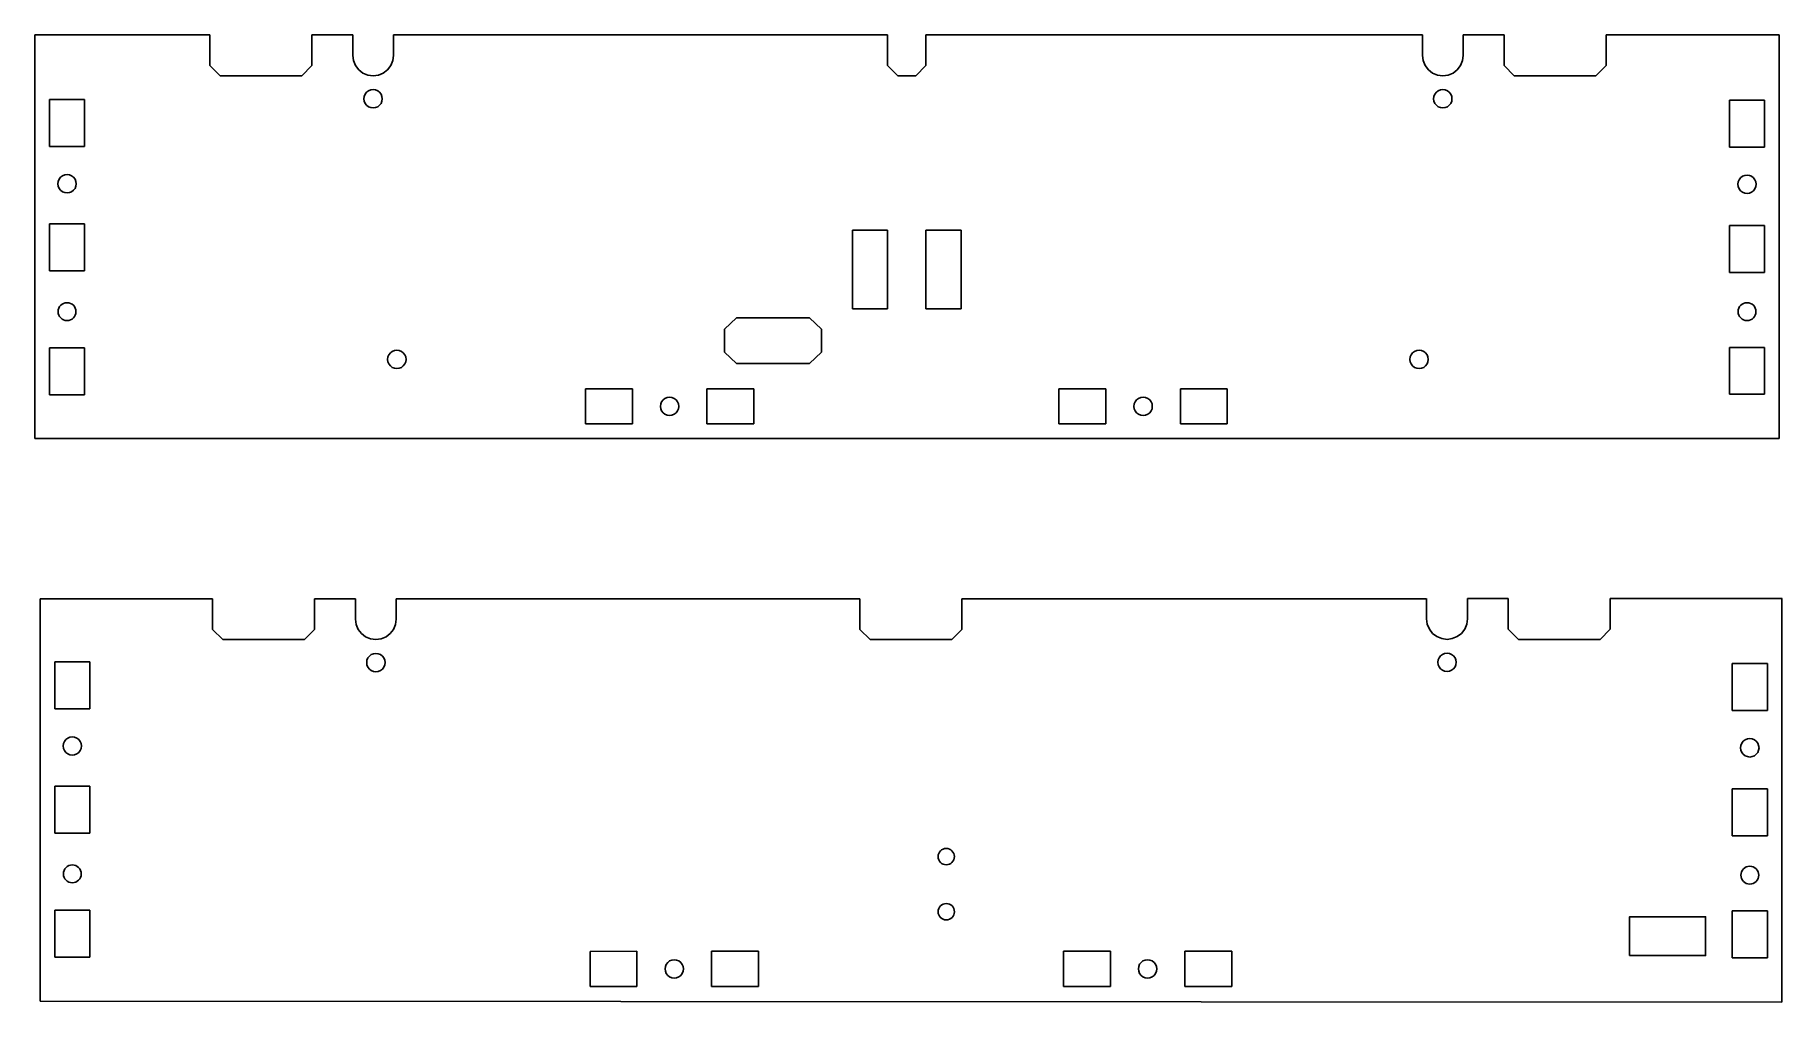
# Model space of a CAD drawing. Header units: inches. Extents: x 11 to 354, y 2 to 191.
import ezdxf

# ---------------------------------------------------------------- set-up
doc = ezdxf.new("R2010")
doc.units = ezdxf.units.IN
doc.header["$MEASUREMENT"] = 0

msp = doc.modelspace()

# ---------------------------------------------------------------- linework, layer by layer
for p, q in [((11.16, 191.23), (45.46, 191.23)), ((11.16, 191.23), (11.16, 112.17)), ((45.46, 185.23), (45.46, 191.23)), ((65.46, 191.23), (73.46, 191.23)), ((65.46, 185.23), (65.46, 191.23)), ((73.46, 187.23), (73.46, 191.23)), ((81.46, 191.23), (178.33, 191.23)), ((81.46, 187.23), (81.46, 191.23)), ((178.33, 191.23), (178.33, 185.23)), ((185.83, 191.23), (185.83, 185.23)), ((185.83, 191.23), (283.17, 191.23)), ((283.17, 187.23), (283.17, 191.23)), ((291.17, 187.23), (291.17, 191.23)), ((291.17, 191.23), (299.17, 191.23)), ((299.17, 191.23), (299.17, 185.23)), ((319.17, 191.23), (319.17, 185.23)), ((319.17, 191.23), (353.11, 191.23)), ((353.11, 112.17), (353.11, 191.23)), ((45.46, 185.23), (47.46, 183.23)), ((65.46, 185.23), (63.46, 183.23)), ((73.46, 187.23), (73.6, 186.2)), ((73.6, 186.2), (74, 185.23)), ((74, 185.23), (74.63, 184.4)), ((80.29, 184.4), (80.92, 185.23)), ((80.92, 185.23), (81.32, 186.2)), ((81.32, 186.2), (81.46, 187.23)), ((178.33, 185.23), (180.33, 183.23)), ((185.83, 185.23), (183.83, 183.23)), ((283.17, 187.23), (283.31, 186.2)), ((283.31, 186.2), (283.71, 185.23)), ((283.71, 185.23), (284.34, 184.4)), ((290, 184.4), (290.63, 185.23)), ((290.63, 185.23), (291.03, 186.2)), ((291.03, 186.2), (291.17, 187.23)), ((299.17, 185.23), (301.17, 183.23)), ((319.17, 185.23), (317.17, 183.23)), ((63.46, 183.23), (47.46, 183.23)), ((74.63, 184.4), (75.46, 183.77)), ((75.46, 183.77), (76.42, 183.37)), ((76.42, 183.37), (77.46, 183.23)), ((77.46, 183.23), (78.49, 183.37)), ((78.49, 183.37), (79.46, 183.77)), ((79.46, 183.77), (80.29, 184.4)), ((183.83, 183.23), (180.33, 183.23)), ((284.34, 184.4), (285.17, 183.77)), ((285.17, 183.77), (286.13, 183.37)), ((286.13, 183.37), (287.17, 183.23)), ((287.17, 183.23), (288.21, 183.37)), ((288.21, 183.37), (289.17, 183.77)), ((289.17, 183.77), (290, 184.4)), ((317.17, 183.23), (301.17, 183.23)), ((14.01, 178.58), (20.91, 178.58)), ((14.01, 169.38), (14.01, 178.58)), ((20.91, 178.58), (20.91, 169.38)), ((75.72, 179.2), (75.66, 178.73)), ((75.66, 178.73), (75.72, 178.27)), ((75.9, 179.63), (75.72, 179.2)), ((75.72, 178.27), (75.9, 177.83)), ((76.19, 180.01), (75.9, 179.63)), ((76.56, 180.29), (76.19, 180.01)), ((76.99, 180.47), (76.56, 180.29)), ((77.46, 180.53), (76.99, 180.47)), ((77.93, 180.47), (77.46, 180.53)), ((78.36, 180.29), (77.93, 180.47)), ((78.73, 180.01), (78.36, 180.29)), ((79.02, 179.63), (78.73, 180.01)), ((79.2, 179.2), (79.02, 179.63)), ((79.02, 177.83), (79.2, 178.27)), ((79.26, 178.73), (79.2, 179.2)), ((79.2, 178.27), (79.26, 178.73)), ((285.43, 179.2), (285.37, 178.73)), ((285.37, 178.73), (285.43, 178.27)), ((285.61, 179.63), (285.43, 179.2)), ((285.43, 178.27), (285.61, 177.83)), ((285.9, 180.01), (285.61, 179.63)), ((286.27, 180.29), (285.9, 180.01)), ((286.7, 180.47), (286.27, 180.29)), ((287.17, 180.53), (286.7, 180.47)), ((287.64, 180.47), (287.17, 180.53)), ((288.07, 180.29), (287.64, 180.47)), ((288.44, 180.01), (288.07, 180.29)), ((288.73, 179.63), (288.44, 180.01)), ((288.91, 179.2), (288.73, 179.63)), ((288.73, 177.83), (288.91, 178.27)), ((288.97, 178.73), (288.91, 179.2)), ((288.91, 178.27), (288.97, 178.73)), ((343.36, 169.28), (343.36, 178.48)), ((343.36, 178.48), (350.26, 178.48)), ((350.26, 178.48), (350.26, 169.28)), ((75.9, 177.83), (76.19, 177.46)), ((76.19, 177.46), (76.56, 177.17)), ((76.56, 177.17), (76.99, 176.99)), ((76.99, 176.99), (77.46, 176.93)), ((77.46, 176.93), (77.93, 176.99)), ((77.93, 176.99), (78.36, 177.17)), ((78.36, 177.17), (78.73, 177.46)), ((78.73, 177.46), (79.02, 177.83)), ((285.61, 177.83), (285.9, 177.46)), ((285.9, 177.46), (286.27, 177.17)), ((286.27, 177.17), (286.7, 176.99)), ((286.7, 176.99), (287.17, 176.93)), ((287.17, 176.93), (287.64, 176.99)), ((287.64, 176.99), (288.07, 177.17)), ((288.07, 177.17), (288.44, 177.46)), ((288.44, 177.46), (288.73, 177.83)), ((20.91, 169.38), (14.01, 169.38)), ((350.26, 169.28), (343.36, 169.28)), ((15.66, 162.08), (15.72, 162.55)), ((15.72, 161.62), (15.66, 162.08)), ((15.72, 162.55), (15.9, 162.98)), ((15.9, 161.18), (15.72, 161.62)), ((15.9, 162.98), (16.19, 163.36)), ((16.19, 160.81), (15.9, 161.18)), ((16.19, 163.36), (16.56, 163.64)), ((16.56, 163.64), (17, 163.82)), ((17, 163.82), (17.46, 163.89)), ((17.46, 163.89), (17.93, 163.82)), ((17.93, 163.82), (18.36, 163.64)), ((18.36, 163.64), (18.74, 163.36)), ((18.74, 163.36), (19.02, 162.98)), ((19.02, 161.18), (18.74, 160.81)), ((19.02, 162.98), (19.2, 162.55)), ((19.2, 161.62), (19.02, 161.18)), ((19.2, 162.55), (19.27, 162.08)), ((19.27, 162.08), (19.2, 161.62)), ((345.01, 161.98), (345.07, 162.45)), ((345.07, 161.52), (345.01, 161.98)), ((345.07, 162.45), (345.25, 162.88)), ((345.25, 161.08), (345.07, 161.52)), ((345.25, 162.88), (345.54, 163.26)), ((345.54, 160.71), (345.25, 161.08)), ((345.54, 163.26), (345.91, 163.54)), ((345.91, 163.54), (346.35, 163.72)), ((346.35, 163.72), (346.81, 163.79)), ((346.81, 163.79), (347.28, 163.72)), ((347.28, 163.72), (347.71, 163.54)), ((347.71, 163.54), (348.09, 163.26)), ((348.09, 163.26), (348.37, 162.88)), ((348.37, 161.08), (348.09, 160.71)), ((348.37, 162.88), (348.55, 162.45)), ((348.55, 161.52), (348.37, 161.08)), ((348.55, 162.45), (348.62, 161.98)), ((348.62, 161.98), (348.55, 161.52)), ((16.56, 160.52), (16.19, 160.81)), ((17, 160.34), (16.56, 160.52)), ((17.46, 160.28), (17, 160.34)), ((17.93, 160.34), (17.46, 160.28)), ((18.36, 160.52), (17.93, 160.34)), ((18.74, 160.81), (18.36, 160.52)), ((345.91, 160.42), (345.54, 160.71)), ((346.35, 160.24), (345.91, 160.42)), ((346.81, 160.18), (346.35, 160.24)), ((347.28, 160.24), (346.81, 160.18)), ((347.71, 160.42), (347.28, 160.24)), ((348.09, 160.71), (347.71, 160.42)), ((14.01, 154.2), (20.91, 154.2)), ((14.01, 145), (14.01, 154.2)), ((20.91, 154.2), (20.91, 145)), ((171.43, 152.97), (178.33, 152.97)), ((171.43, 137.57), (171.43, 152.97)), ((178.33, 152.97), (178.33, 137.57)), ((185.83, 137.57), (185.83, 152.97)), ((185.83, 152.97), (192.73, 152.97)), ((192.73, 152.97), (192.73, 137.57)), ((343.36, 153.92), (350.26, 153.92)), ((343.36, 144.72), (343.36, 153.92)), ((350.26, 153.92), (350.26, 144.72)), ((20.91, 145), (14.01, 145)), ((350.26, 144.72), (343.36, 144.72)), ((178.33, 137.57), (171.43, 137.57)), ((192.73, 137.57), (185.83, 137.57)), ((148.72, 135.82), (146.34, 133.58)), ((148.72, 135.82), (162.99, 135.82)), ((165.37, 133.58), (162.99, 135.82)), ((146.34, 129.1), (146.34, 133.58)), ((165.37, 133.58), (165.37, 129.1)), ((14.01, 129.92), (20.91, 129.92)), ((14.01, 120.72), (14.01, 129.92)), ((20.91, 129.92), (20.91, 120.72)), ((80.31, 127.67), (80.37, 128.14)), ((80.37, 127.2), (80.31, 127.67)), ((80.37, 128.14), (80.55, 128.57)), ((80.55, 126.77), (80.37, 127.2)), ((80.55, 128.57), (80.84, 128.94)), ((80.84, 126.4), (80.55, 126.77)), ((80.84, 128.94), (81.21, 129.23)), ((81.21, 129.23), (81.64, 129.41)), ((81.64, 129.41), (82.11, 129.47)), ((82.11, 129.47), (82.58, 129.41)), ((82.58, 129.41), (83.01, 129.23)), ((83.01, 129.23), (83.38, 128.94)), ((83.38, 128.94), (83.67, 128.57)), ((83.67, 126.77), (83.38, 126.4)), ((83.67, 128.57), (83.85, 128.14)), ((83.85, 127.2), (83.67, 126.77)), ((83.85, 128.14), (83.91, 127.67)), ((83.91, 127.67), (83.85, 127.2)), ((146.34, 129.1), (148.72, 126.86)), ((148.72, 126.86), (162.99, 126.86)), ((162.99, 126.86), (165.37, 129.1)), ((280.72, 127.67), (280.78, 128.14)), ((280.78, 127.2), (280.72, 127.67)), ((280.78, 128.14), (280.96, 128.57)), ((280.96, 126.77), (280.78, 127.2)), ((280.96, 128.57), (281.25, 128.94)), ((281.25, 126.4), (280.96, 126.77)), ((281.25, 128.94), (281.62, 129.23)), ((281.62, 129.23), (282.05, 129.41)), ((282.05, 129.41), (282.52, 129.47)), ((282.52, 129.47), (282.99, 129.41)), ((282.99, 129.41), (283.42, 129.23)), ((283.42, 129.23), (283.79, 128.94)), ((283.79, 128.94), (284.08, 128.57)), ((284.08, 126.77), (283.79, 126.4)), ((284.08, 128.57), (284.26, 128.14)), ((284.26, 127.2), (284.08, 126.77)), ((284.26, 128.14), (284.32, 127.67)), ((284.32, 127.67), (284.26, 127.2)), ((343.35, 130.03), (350.25, 130.03)), ((343.35, 120.83), (343.35, 130.03)), ((350.25, 130.03), (350.25, 120.83)), ((81.21, 126.11), (80.84, 126.4)), ((81.64, 125.93), (81.21, 126.11)), ((82.11, 125.87), (81.64, 125.93)), ((82.58, 125.93), (82.11, 125.87)), ((83.01, 126.11), (82.58, 125.93)), ((83.38, 126.4), (83.01, 126.11)), ((281.62, 126.11), (281.25, 126.4)), ((282.05, 125.93), (281.62, 126.11)), ((282.52, 125.87), (282.05, 125.93)), ((282.99, 125.93), (282.52, 125.87)), ((283.42, 126.11), (282.99, 125.93)), ((283.79, 126.4), (283.42, 126.11)), ((20.91, 120.72), (14.01, 120.72)), ((128.28, 121.92), (119.08, 121.92)), ((119.08, 121.92), (119.08, 115.02)), ((128.28, 115.02), (128.28, 121.92)), ((134.68, 120.03), (134.31, 119.74)), ((135.11, 120.21), (134.68, 120.03)), ((135.58, 120.27), (135.11, 120.21)), ((136.05, 120.21), (135.58, 120.27)), ((136.48, 120.03), (136.05, 120.21)), ((136.85, 119.74), (136.48, 120.03)), ((142.88, 121.92), (142.88, 115.02)), ((152.08, 121.92), (142.88, 121.92)), ((152.08, 115.02), (152.08, 121.92)), ((221.12, 121.92), (211.92, 121.92)), ((211.92, 121.92), (211.92, 115.02)), ((221.12, 115.02), (221.12, 121.92)), ((227.52, 120.03), (227.15, 119.74)), ((227.96, 120.21), (227.52, 120.03)), ((228.42, 120.27), (227.96, 120.21)), ((228.89, 120.21), (228.42, 120.27)), ((229.32, 120.03), (228.89, 120.21)), ((229.7, 119.74), (229.32, 120.03)), ((244.92, 121.92), (235.72, 121.92)), ((235.72, 121.92), (235.72, 115.02)), ((244.92, 115.02), (244.92, 121.92)), ((350.25, 120.83), (343.35, 120.83)), ((133.84, 118.94), (133.78, 118.47)), ((133.78, 118.47), (133.84, 118)), ((134.02, 119.37), (133.84, 118.94)), ((133.84, 118), (134.02, 117.57)), ((134.31, 119.74), (134.02, 119.37)), ((134.02, 117.57), (134.31, 117.2)), ((134.31, 117.2), (134.68, 116.91)), ((134.68, 116.91), (135.11, 116.73)), ((135.11, 116.73), (135.58, 116.67)), ((135.58, 116.67), (136.05, 116.73)), ((136.05, 116.73), (136.48, 116.91)), ((136.48, 116.91), (136.85, 117.2)), ((137.14, 119.37), (136.85, 119.74)), ((136.85, 117.2), (137.14, 117.57)), ((137.32, 118.94), (137.14, 119.37)), ((137.14, 117.57), (137.32, 118)), ((137.38, 118.47), (137.32, 118.94)), ((137.32, 118), (137.38, 118.47)), ((226.68, 118.94), (226.62, 118.47)), ((226.62, 118.47), (226.68, 118)), ((226.86, 119.37), (226.68, 118.94)), ((226.68, 118), (226.86, 117.57)), ((227.15, 119.74), (226.86, 119.37)), ((226.86, 117.57), (227.15, 117.2)), ((227.15, 117.2), (227.52, 116.91)), ((227.52, 116.91), (227.96, 116.73)), ((227.96, 116.73), (228.42, 116.67)), ((228.42, 116.67), (228.89, 116.73)), ((228.89, 116.73), (229.32, 116.91)), ((229.32, 116.91), (229.7, 117.2)), ((229.98, 119.37), (229.7, 119.74)), ((229.7, 117.2), (229.98, 117.57)), ((230.16, 118.94), (229.98, 119.37)), ((229.98, 117.57), (230.16, 118)), ((230.22, 118.47), (230.16, 118.94)), ((230.16, 118), (230.22, 118.47)), ((119.08, 115.02), (128.28, 115.02)), ((142.88, 115.02), (152.08, 115.02)), ((211.92, 115.02), (221.12, 115.02)), ((235.72, 115.02), (244.92, 115.02)), ((353.11, 112.17), (11.16, 112.17)), ((46, 80.77), (12.18, 80.76)), ((12.19, 80.76), (12.19, 1.94)), ((46, 80.77), (46, 74.77)), ((66, 80.77), (66, 74.77)), ((74, 80.77), (66, 80.77)), ((74, 76.77), (74, 80.77)), ((172.89, 80.78), (82, 80.77)), ((82, 76.77), (82, 80.77)), ((172.89, 80.78), (172.89, 74.78)), ((283.89, 80.79), (192.89, 80.78)), ((192.89, 80.78), (192.89, 74.78)), ((284, 76.82), (284, 80.82)), ((300, 80.82), (292, 80.82)), ((292, 76.82), (292, 80.82)), ((300, 74.82), (300, 80.82)), ((353.68, 80.83), (320, 80.82)), ((320, 74.82), (320, 80.82)), ((353.65, 1.76), (353.65, 80.83)), ((74.13, 75.73), (74, 76.77)), ((74.53, 74.77), (74.13, 75.73)), ((81.86, 75.73), (81.46, 74.77)), ((82, 76.77), (81.86, 75.73)), ((284.13, 75.78), (284, 76.82)), ((284.53, 74.82), (284.13, 75.78)), ((291.86, 75.79), (291.46, 74.82)), ((292, 76.82), (291.86, 75.79)), ((46, 74.77), (48, 72.77)), ((48, 72.77), (64, 72.77)), ((66, 74.77), (64, 72.77)), ((75.17, 73.94), (74.53, 74.77)), ((76, 73.31), (75.17, 73.94)), ((76.96, 72.91), (76, 73.31)), ((78, 72.77), (76.96, 72.91)), ((79.03, 72.91), (78, 72.77)), ((80, 73.31), (79.03, 72.91)), ((80.83, 73.94), (80, 73.31)), ((81.46, 74.77), (80.83, 73.94)), ((172.89, 74.78), (174.89, 72.78)), ((174.89, 72.78), (190.89, 72.78)), ((192.89, 74.78), (190.89, 72.78)), ((285.17, 73.99), (284.53, 74.82)), ((286, 73.36), (285.17, 73.99)), ((286.96, 72.96), (286, 73.36)), ((288, 72.82), (286.96, 72.96)), ((289.03, 72.96), (288, 72.82)), ((290, 73.36), (289.03, 72.96)), ((290.83, 73.99), (290, 73.36)), ((291.46, 74.82), (290.83, 73.99)), ((300, 74.82), (302, 72.82)), ((302, 72.82), (318, 72.82)), ((320, 74.82), (318, 72.82)), ((76.2, 68.27), (76.26, 68.74)), ((76.26, 68.74), (76.44, 69.17)), ((76.44, 69.17), (76.73, 69.54)), ((76.73, 69.54), (77.1, 69.83)), ((77.1, 69.83), (77.53, 70.01)), ((77.53, 70.01), (78, 70.07)), ((78, 70.07), (78.46, 70.01)), ((78.46, 70.01), (78.9, 69.83)), ((78.9, 69.83), (79.27, 69.54)), ((79.27, 69.54), (79.56, 69.17)), ((79.56, 69.17), (79.74, 68.74)), ((79.74, 68.74), (79.8, 68.27)), ((286.2, 68.32), (286.26, 68.79)), ((286.26, 68.79), (286.44, 69.22)), ((286.44, 69.22), (286.73, 69.59)), ((286.73, 69.59), (287.1, 69.88)), ((287.1, 69.88), (287.53, 70.06)), ((287.53, 70.06), (288, 70.12)), ((288, 70.12), (288.46, 70.06)), ((288.46, 70.06), (288.9, 69.88)), ((288.9, 69.88), (289.27, 69.59)), ((289.27, 69.59), (289.56, 69.22)), ((289.56, 69.22), (289.74, 68.79)), ((289.74, 68.79), (289.8, 68.32)), ((15.04, 68.43), (21.94, 68.43)), ((15.04, 59.23), (15.04, 68.43)), ((21.94, 68.43), (21.94, 59.23)), ((76.26, 67.8), (76.2, 68.27)), ((76.44, 67.37), (76.26, 67.8)), ((76.73, 67), (76.44, 67.37)), ((77.1, 66.71), (76.73, 67)), ((77.53, 66.53), (77.1, 66.71)), ((78, 66.47), (77.53, 66.53)), ((78.46, 66.53), (78, 66.47)), ((78.9, 66.71), (78.46, 66.53)), ((79.27, 67), (78.9, 66.71)), ((79.56, 67.37), (79.27, 67)), ((79.74, 67.8), (79.56, 67.37)), ((79.8, 68.27), (79.74, 67.8)), ((286.26, 67.85), (286.2, 68.32)), ((286.44, 67.42), (286.26, 67.85)), ((286.73, 67.05), (286.44, 67.42)), ((287.1, 66.76), (286.73, 67.05)), ((287.53, 66.58), (287.1, 66.76)), ((288, 66.52), (287.53, 66.58)), ((288.46, 66.58), (288, 66.52)), ((288.9, 66.76), (288.46, 66.58)), ((289.27, 67.05), (288.9, 66.76)), ((289.56, 67.42), (289.27, 67.05)), ((289.74, 67.85), (289.56, 67.42)), ((289.8, 68.32), (289.74, 67.85)), ((343.9, 58.88), (343.9, 68.08)), ((343.9, 68.08), (350.8, 68.08)), ((350.8, 68.08), (350.8, 58.88)), ((21.94, 59.23), (15.04, 59.23)), ((350.8, 58.88), (343.9, 58.88)), ((16.69, 51.93), (16.75, 52.39)), ((16.75, 51.46), (16.69, 51.93)), ((16.75, 52.39), (16.93, 52.83)), ((16.93, 51.03), (16.75, 51.46)), ((16.93, 52.83), (17.21, 53.2)), ((17.21, 53.2), (17.59, 53.49)), ((17.59, 53.49), (18.02, 53.67)), ((18.02, 53.67), (18.49, 53.73)), ((18.49, 53.73), (18.95, 53.67)), ((18.95, 53.67), (19.39, 53.49)), ((19.39, 53.49), (19.76, 53.2)), ((19.76, 53.2), (20.05, 52.83)), ((20.05, 52.83), (20.23, 52.39)), ((20.23, 51.46), (20.05, 51.03)), ((20.23, 52.39), (20.29, 51.93)), ((20.29, 51.93), (20.23, 51.46)), ((345.55, 51.58), (345.61, 52.04)), ((345.61, 51.11), (345.55, 51.58)), ((345.61, 52.04), (345.79, 52.48)), ((345.79, 52.48), (346.08, 52.85)), ((346.08, 52.85), (346.45, 53.14)), ((346.45, 53.14), (346.89, 53.32)), ((346.89, 53.32), (347.35, 53.38)), ((347.35, 53.38), (347.82, 53.32)), ((347.82, 53.32), (348.25, 53.14)), ((348.25, 53.14), (348.63, 52.85)), ((348.63, 52.85), (348.91, 52.48)), ((348.91, 52.48), (349.09, 52.04)), ((349.09, 52.04), (349.16, 51.58)), ((349.16, 51.58), (349.09, 51.11)), ((17.21, 50.65), (16.93, 51.03)), ((17.59, 50.37), (17.21, 50.65)), ((18.02, 50.19), (17.59, 50.37)), ((18.49, 50.13), (18.02, 50.19)), ((18.95, 50.19), (18.49, 50.13)), ((19.39, 50.37), (18.95, 50.19)), ((19.76, 50.65), (19.39, 50.37)), ((20.05, 51.03), (19.76, 50.65)), ((345.79, 50.68), (345.61, 51.11)), ((346.08, 50.3), (345.79, 50.68)), ((346.45, 50.02), (346.08, 50.3)), ((346.89, 49.84), (346.45, 50.02)), ((347.35, 49.77), (346.89, 49.84)), ((347.82, 49.84), (347.35, 49.77)), ((348.25, 50.02), (347.82, 49.84)), ((348.63, 50.3), (348.25, 50.02)), ((348.91, 50.68), (348.63, 50.3)), ((349.09, 51.11), (348.91, 50.68)), ((15.04, 44.04), (21.94, 44.04)), ((15.04, 34.84), (15.04, 44.04)), ((21.94, 44.04), (21.94, 34.84)), ((343.9, 43.51), (350.8, 43.51)), ((343.9, 34.31), (343.9, 43.51)), ((350.8, 43.51), (350.8, 34.31)), ((21.94, 34.84), (15.04, 34.84)), ((350.8, 34.31), (343.9, 34.31)), ((15.04, 19.76), (21.94, 19.76)), ((15.04, 10.56), (15.04, 19.76)), ((21.94, 19.76), (21.94, 10.56)), ((343.89, 19.63), (350.79, 19.63)), ((343.89, 10.43), (343.89, 19.63)), ((350.79, 19.63), (350.79, 10.43)), ((21.94, 10.56), (15.04, 10.56)), ((119.99, 11.69), (129.19, 11.7)), ((119.99, 4.79), (119.99, 11.69)), ((129.19, 11.7), (129.19, 4.8)), ((143.79, 11.7), (152.99, 11.7)), ((143.79, 4.8), (143.79, 11.7)), ((152.99, 11.7), (152.99, 4.8)), ((212.79, 11.7), (221.99, 11.7)), ((212.79, 4.8), (212.79, 11.7)), ((221.99, 11.7), (221.99, 4.8)), ((236.59, 11.71), (245.79, 11.71)), ((236.59, 4.81), (236.59, 11.71)), ((245.79, 11.71), (245.79, 4.81)), ((350.79, 10.43), (343.89, 10.43)), ((134.69, 8.25), (134.75, 8.71)), ((134.75, 7.78), (134.69, 8.25)), ((134.75, 8.71), (134.93, 9.15)), ((134.93, 7.34), (134.75, 7.78)), ((134.93, 9.15), (135.22, 9.52)), ((135.22, 6.97), (134.93, 7.34)), ((135.22, 9.52), (135.59, 9.81)), ((135.59, 6.69), (135.22, 6.97)), ((135.59, 9.81), (136.03, 9.99)), ((136.03, 9.99), (136.49, 10.05)), ((136.49, 10.05), (136.96, 9.99)), ((136.96, 9.99), (137.39, 9.81)), ((137.39, 9.81), (137.77, 9.52)), ((137.77, 6.97), (137.39, 6.69)), ((137.77, 9.52), (138.05, 9.15)), ((138.05, 7.34), (137.77, 6.97)), ((138.05, 9.15), (138.23, 8.71)), ((138.23, 7.78), (138.05, 7.34)), ((138.23, 8.71), (138.3, 8.25)), ((138.3, 8.25), (138.23, 7.78)), ((227.49, 8.25), (227.55, 8.72)), ((227.55, 7.79), (227.49, 8.25)), ((227.55, 8.72), (227.73, 9.16)), ((227.73, 7.35), (227.55, 7.79)), ((227.73, 9.16), (228.02, 9.53)), ((228.02, 6.98), (227.73, 7.35)), ((228.02, 9.53), (228.39, 9.81)), ((228.39, 6.69), (228.02, 6.98)), ((228.39, 9.81), (228.83, 9.99)), ((228.83, 9.99), (229.29, 10.06)), ((229.29, 10.06), (229.76, 9.99)), ((229.76, 9.99), (230.19, 9.81)), ((230.19, 9.81), (230.57, 9.53)), ((230.57, 6.98), (230.19, 6.69)), ((230.57, 9.53), (230.85, 9.16)), ((230.85, 7.35), (230.57, 6.98)), ((230.85, 9.16), (231.03, 8.72)), ((231.03, 7.79), (230.85, 7.35)), ((231.03, 8.72), (231.1, 8.25)), ((231.1, 8.25), (231.03, 7.79)), ((129.19, 4.8), (119.99, 4.79)), ((136.03, 6.51), (135.59, 6.69)), ((136.49, 6.44), (136.03, 6.51)), ((136.96, 6.51), (136.49, 6.44)), ((137.39, 6.69), (136.96, 6.51)), ((152.99, 4.8), (143.79, 4.8)), ((221.99, 4.8), (212.79, 4.8)), ((228.83, 6.51), (228.39, 6.69)), ((229.29, 6.45), (228.83, 6.51)), ((229.76, 6.51), (229.29, 6.45)), ((230.19, 6.69), (229.76, 6.51)), ((245.79, 4.81), (236.59, 4.81)), ((12.19, 1.94), (353.65, 1.76))]:
    msp.add_line(p, q)
msp.add_lwpolyline([(323.79, 10.86), (323.79, 18.48), (338.69, 18.48), (338.69, 10.86)], close=True)
for centre, radius in [((17.46, 137.03), 1.75), ((346.81, 137.03), 1.75), ((189.81, 30.25), 1.6), ((18.49, 26.87), 1.75), ((347.35, 26.62), 1.75), ((189.82, 19.45), 1.6)]:
    msp.add_circle(centre, radius)

doc.saveas('drawing.dxf')
